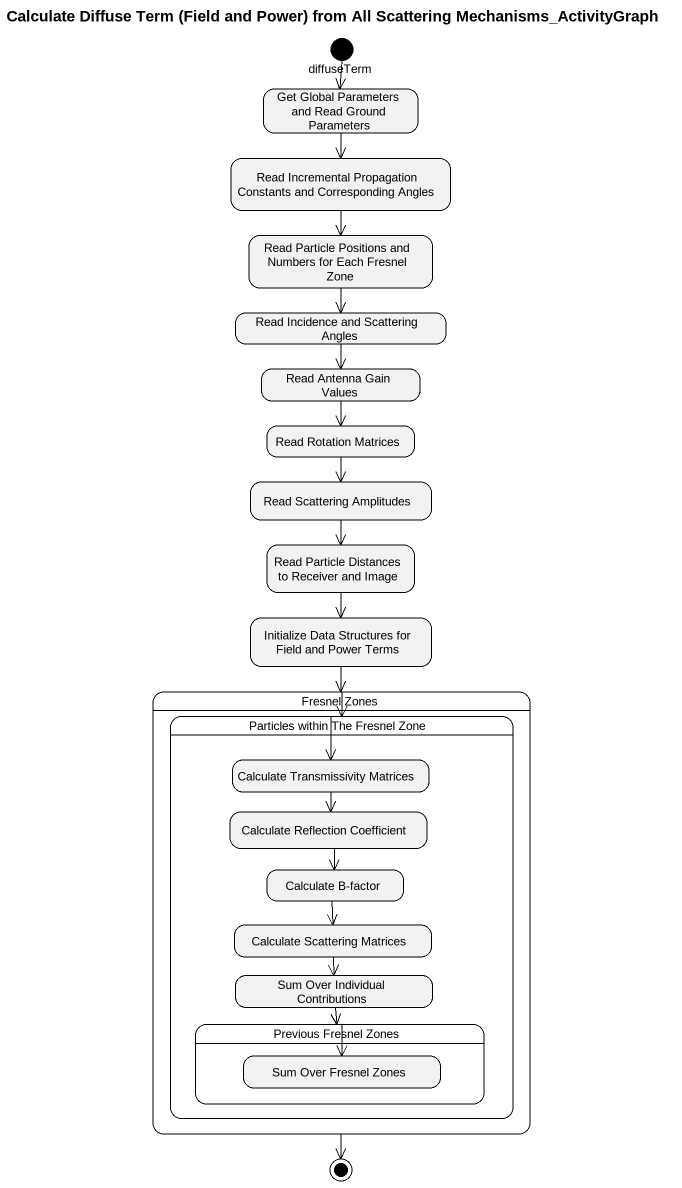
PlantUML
@startuml
title Calculate Diffuse Term (Field and Power) from All Scattering Mechanisms_ActivityGraph
hide empty description
state diffuseTerm <<start>>
state "Get Global Parameters and Read Ground Parameters" as Get_Global_Parameters_and
state "Read Incremental Propagation Constants and Corresponding Angles" as Read_Incremental
state "Read Particle Positions and Numbers for Each Fresnel Zone" as Read_Particle_Positions_and
state "Read Incidence and Scattering Angles" as Read_Incidence_and
state "Read Antenna Gain Values" as Read_Antenna_Gain_Values
state "Read Rotation Matrices" as Read_Rotation_Matrices
state "Read Scattering Amplitudes" as Read_Scattering_Amplitudes
state "Read Particle Distances to Receiver and Image" as Read_Particle_Distances_to
state "Initialize Data Structures for Field and Power Terms" as Initialize_Data_Structures
state "Fresnel Zones" as Fresnel_Zones {
  state "Particles within The Fresnel Zone" as Particles_within_The {
    state "Calculate Transmissivity Matrices" as Calculate_Transmissivity
    state "Calculate Reflection Coefficient" as Calculate_Reflection
    state "Calculate B-factor" as Calculate_B_factor
    state "Calculate Scattering Matrices" as Calculate_Scattering
    state "Sum Over Individual Contributions" as Sum_Over_Individual
    state "Previous Fresnel Zones" as Previous_Fresnel_Zones {
      state "Sum Over Fresnel Zones" as Sum_Over_Fresnel_Zones
    }
  }
}
diffuseTerm --> Get_Global_Parameters_and
Get_Global_Parameters_and --> Read_Incremental
Read_Incremental --> Read_Particle_Positions_and
Read_Particle_Positions_and --> Read_Incidence_and
Read_Incidence_and --> Read_Antenna_Gain_Values
Read_Antenna_Gain_Values --> Read_Rotation_Matrices
Read_Rotation_Matrices --> Read_Scattering_Amplitudes
Read_Scattering_Amplitudes --> Read_Particle_Distances_to
Read_Particle_Distances_to --> Initialize_Data_Structures
Initialize_Data_Structures --> Fresnel_Zones
Fresnel_Zones --> Particles_within_The
Particles_within_The -up-> Calculate_Transmissivity
Calculate_Transmissivity --> Calculate_Reflection
Calculate_Reflection --> Calculate_B_factor
Calculate_B_factor --> Calculate_Scattering
Calculate_Scattering --> Sum_Over_Individual
Sum_Over_Individual --> Previous_Fresnel_Zones
Previous_Fresnel_Zones --> Sum_Over_Fresnel_Zones
Fresnel_Zones --> [*]
@enduml
